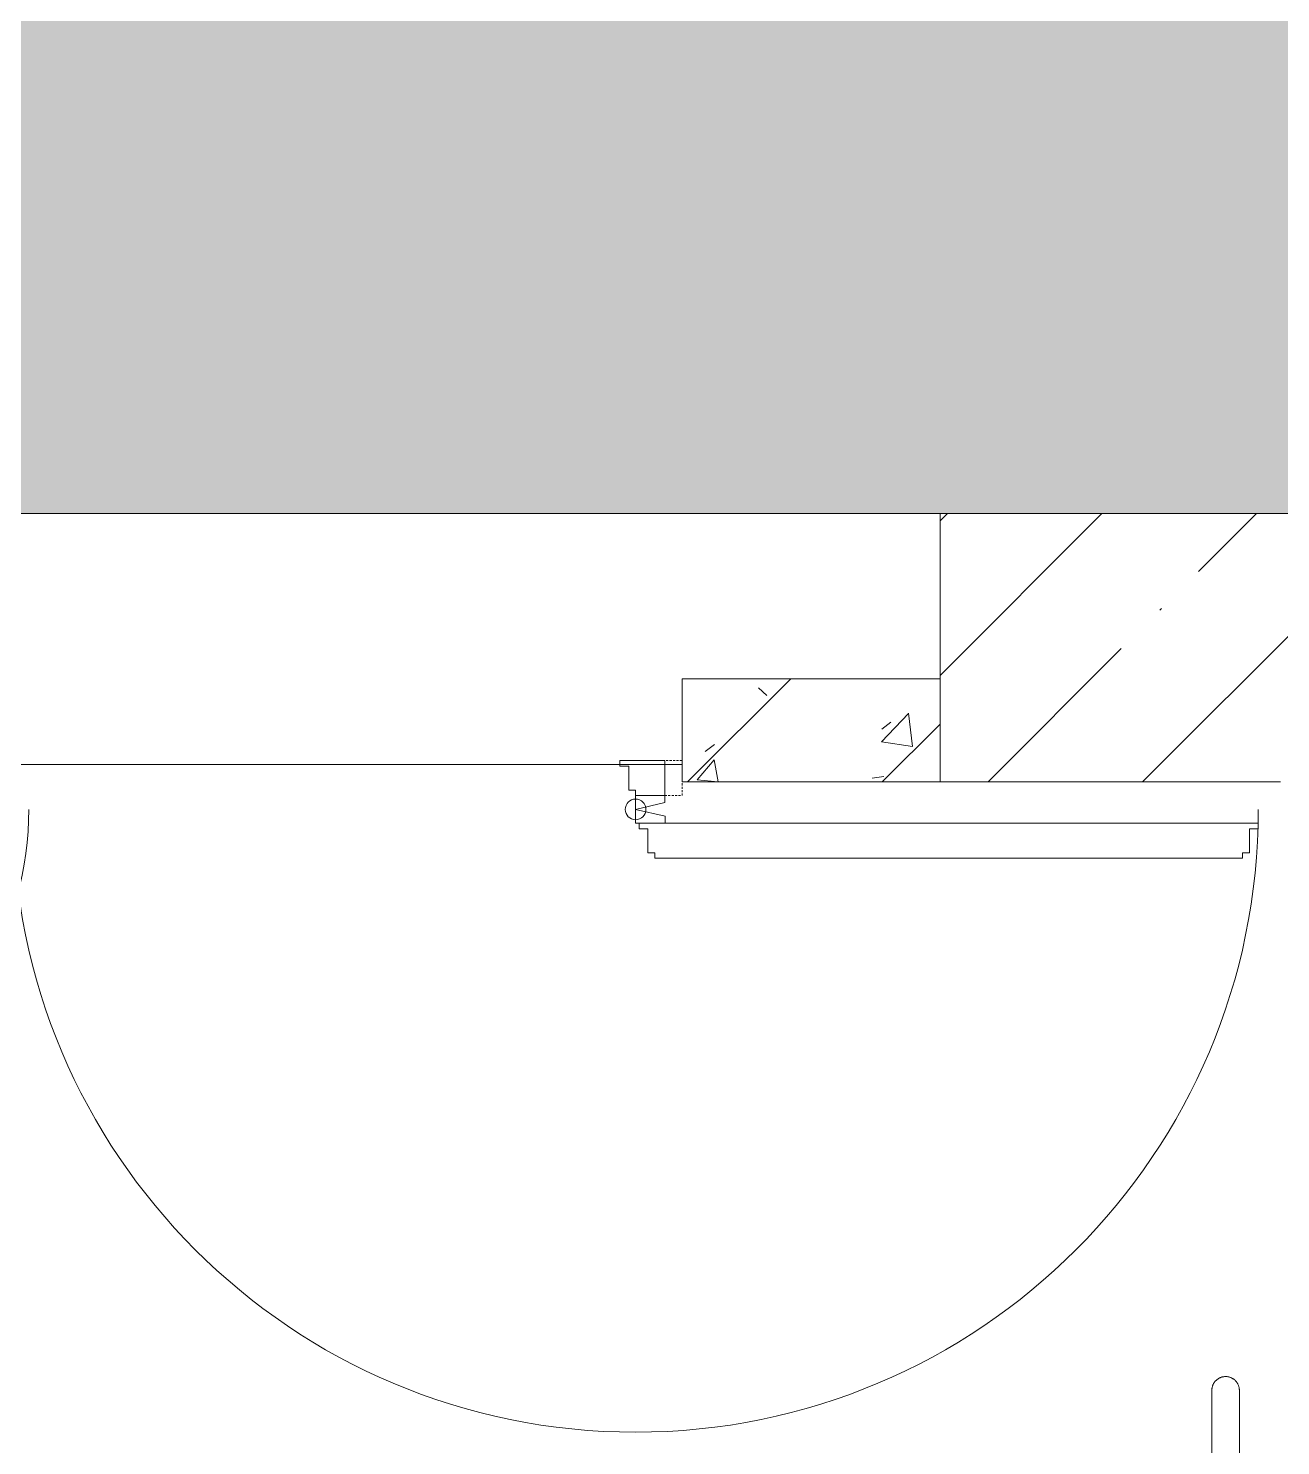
# Model space of a CAD drawing. Header units: millimetres. Extents: x -515342 to 330399, y -224905 to 507333.
# Drawn here: x -360011 to -358191, y 128609 to 130669 of the extents above; entities that cross this region are included whole.
import ezdxf

# ---------------------------------------------------------------- set-up
doc = ezdxf.new("R2010")
doc.units = ezdxf.units.MM
doc.linetypes.add('ASVP_Невидимые', pattern=[5, 3, -2])
for name, color, linetype, lineweight in [('Двери', 7, 'Continuous', 0), ('Ограждение', 7, 'Continuous', 0), ('Перекрытие', 7, 'Continuous', 0), ('Стены внутренние', 7, 'Continuous', 0), ('Стены несущие', 7, 'Continuous', 0), ('Стены перегородки', 7, 'Continuous', 0), ('экспертиза условные обозначения', 1, 'Continuous', 0)]:
    doc.layers.add(name, color=color, linetype=linetype, lineweight=lineweight)

# ---------------------------------------------------------------- blocks, each defined once
blk = doc.blocks.new('Тип перил - АР_Ограждение_Ограничение_Дуга D40_расстояние между поручнями 200-140673-О_АР_П_2__3_400_План 2 этажа')
at = {"layer": 'Ограждение'}
for p, q in [((0, 0), (0, 2.3)), ((0, -2.3), (0, 0))]:
    blk.add_line(p, q, dxfattribs=at)
at = {"layer": 'Ограждение', "flags": 128}
for points in [[(0, 20), (4, 20), (8, 20), (12, 20), (15.9, 20), (19.9, 20), (23.8, 20), (27.6, 20), (31.5, 20), (35.2, 20), (38.9, 20), (42.6, 20), (46.2, 20), (49.7, 20), (53.1, 20), (56.5, 20), (59.7, 20), (62.9, 20), (65.9, 20), (68.9, 20), (71.7, 20), (74.5, 20), (77.1, 20), (79.6, 20), (81.9, 20), (84.1, 20), (86.2, 20), (88.2, 20), (90, 20), (91.7, 20), (93.2, 20), (94.6, 20), (95.8, 20), (96.9, 20), (97.8, 20), (98.5, 20), (99.1, 20), (99.6, 20), (99.9, 20), (100, 20), (100, 20)], [(100, 20), (99.9, 20), (99.7, 20), (99.3, 20), (98.7, 20), (98, 20), (97.1, 20), (96.1, 20), (94.9, 20), (93.6, 20), (92.1, 20), (90.5, 20), (88.7, 20), (86.8, 20), (84.7, 20), (82.5, 20), (80.2, 20), (77.8, 20), (75.2, 20), (72.5, 20), (69.7, 20), (66.7, 20), (63.7, 20), (60.6, 20), (57.4, 20), (54, 20), (50.6, 20), (47.1, 20), (43.6, 20), (39.9, 20), (36.2, 20), (32.5, 20), (28.7, 20), (24.8, 20), (20.9, 20), (17, 20), (13, 20), (9.1, 20), (5.1, 20), (1.1, 20), (0, 20)], [(100, 20), (100.8, 20), (101.6, 19.9), (102.4, 19.9), (103.2, 19.7), (104, 19.6), (104.8, 19.4), (105.5, 19.2), (106.3, 19), (107, 18.7), (107.8, 18.4), (108.5, 18.1), (109.2, 17.7), (109.9, 17.4), (110.6, 16.9), (111.3, 16.5), (111.9, 16), (112.6, 15.6), (113.2, 15), (113.8, 14.5), (114.3, 13.9), (114.9, 13.3), (115.4, 12.7), (115.9, 12.1), (116.4, 11.5), (116.8, 10.8), (117.2, 10.1), (117.6, 9.4), (118, 8.7), (118.3, 8), (118.6, 7.2), (118.9, 6.5), (119.2, 5.7), (119.4, 5), (119.6, 4.2), (119.7, 3.4), (119.8, 2.6), (119.9, 1.8), (120, 1), (120, 0.2), (120, 0)], [(0, -20), (4, -20), (8, -20), (12, -20), (15.9, -20), (19.9, -20), (23.8, -20), (27.6, -20), (31.5, -20), (35.2, -20), (38.9, -20), (42.6, -20), (46.2, -20), (49.7, -20), (53.1, -20), (56.5, -20), (59.7, -20), (62.9, -20), (65.9, -20), (68.9, -20), (71.7, -20), (74.5, -20), (77.1, -20), (79.6, -20), (81.9, -20), (84.1, -20), (86.2, -20), (88.2, -20), (90, -20), (91.7, -20), (93.2, -20), (94.6, -20), (95.8, -20), (96.9, -20), (97.8, -20), (98.5, -20), (99.1, -20), (99.6, -20), (99.9, -20), (100, -20), (100, -20)], [(100, -20), (99.9, -20), (99.7, -20), (99.3, -20), (98.7, -20), (98, -20), (97.1, -20), (96.1, -20), (94.9, -20), (93.6, -20), (92.1, -20), (90.5, -20), (88.7, -20), (86.8, -20), (84.7, -20), (82.5, -20), (80.2, -20), (77.8, -20), (75.2, -20), (72.5, -20), (69.7, -20), (66.7, -20), (63.7, -20), (60.6, -20), (57.4, -20), (54, -20), (50.6, -20), (47.1, -20), (43.6, -20), (39.9, -20), (36.2, -20), (32.5, -20), (28.7, -20), (24.8, -20), (20.9, -20), (17, -20), (13, -20), (9.1, -20), (5.1, -20), (1.1, -20), (0, -20)], [(120, 0), (120, -0.8), (119.9, -1.6), (119.9, -2.4), (119.7, -3.2), (119.6, -4), (119.4, -4.8), (119.2, -5.5), (119, -6.3), (118.7, -7), (118.4, -7.8), (118.1, -8.5), (117.7, -9.2), (117.4, -9.9), (116.9, -10.6), (116.5, -11.3), (116, -11.9), (115.6, -12.6), (115, -13.2), (114.5, -13.8), (113.9, -14.3), (113.3, -14.9), (112.7, -15.4), (112.1, -15.9), (111.5, -16.4), (110.8, -16.8), (110.1, -17.2), (109.4, -17.6), (108.7, -18), (108, -18.3), (107.2, -18.6), (106.5, -18.9), (105.7, -19.2), (105, -19.4), (104.2, -19.6), (103.4, -19.7), (102.6, -19.8), (101.8, -19.9), (101, -20), (100.2, -20), (100, -20)]]:
    blk.add_lwpolyline(points, dxfattribs=at)
blk = doc.blocks.new('Дверь_Алюминиевая_Противопожарная__ТПТ75__2 полотна - АР_Дверь_ТПТ75_1450х2075_h__Средник_EI30_Пр-10663332-О_АР_П_2__3_400_План 2 этажа')
at = {"layer": 'Двери', "lineweight": 18}
for p, q in [((-1564.5, 178), (-1564.5, 186)), ((-710.5, 186), (-1564.5, 186)), ((-710.5, 178), (-710.5, 186)), ((-1574.5, 178), (-1564.5, 178)), ((-1574.5, 178), (-1574.5, 143)), ((-710.5, 178), (-700.5, 178)), ((-700.5, 143), (-700.5, 178)), ((-1587.5, 135), (-1587.5, 143)), ((-1587.5, 143), (-1574.5, 143)), ((-687.5, 135), (-1587.5, 135)), ((-725.5, 135), (-725.5, 125)), ((-725.5, 125), (-682.5, 115)), ((-700.5, 143), (-687.5, 143)), ((-687.5, 143), (-687.5, 135)), ((-682.5, 135), (-687.5, 135)), ((-682.5, 115), (-682.5, 135)), ((-682.5, 115), (-725, 105)), ((-725, 105), (-725, 95)), ((-682.5, 95), (-682.5, 115)), ((-725, 95), (-682.5, 95)), ((-725, 95), (-725, 44)), ((-682.5, 95), (-682.5, 87)), ((-672.5, 87), (-682.5, 87)), ((-672.5, 52), (-672.5, 87)), ((-725, 44), (-659.5, 44)), ((-672.5, 52), (-659.5, 52)), ((-659.5, 44), (-659.5, 52))]:
    blk.add_line(p, q, dxfattribs=at)
at = {"layer": 'Двери', "linetype": 'ASVP_Невидимые', "lineweight": 18}
for p, q in [((-750, 95), (-750, 75)), ((-725, 95), (-750, 95)), ((-750, 44), (-725, 44))]:
    blk.add_line(p, q, dxfattribs=at)
at = {"layer": 'Двери', "lineweight": 18}
blk.add_circle((-682.5, 115), 15, dxfattribs=at)
for centre, radius, start in [((-682.5, 115), 905, 0), ((682.5, 115), 483.2, 360)]:
    blk.add_arc(centre, radius, start, 180, dxfattribs=at)

msp = doc.modelspace()

# ---------------------------------------------------------------- hatches: boundary and pattern name
at = {"layer": 'Стены внутренние'}
h = msp.add_hatch(dxfattribs=at)
h.set_pattern_fill('FP_1', color=256, style=0, pattern_type=2)
h.set_pattern_definition([(45, (-374025.76, 123368.6), (-224.5064, 224.5064), []), (45, (-373801.25, 123368.6), (-224.5064, 224.5064), [396.875, -79.375, 3.353, -76.022])])
h.paths.add_polyline_path([(-358190.759, 129573.6058), (-357800.759, 129573.6058), (-357800.759, 129963.6058), (-358685.759, 129963.6058), (-358685.759, 129573.6058), (-358620.715, 129573.6058)])
h = msp.add_hatch(dxfattribs=at)
h.set_pattern_fill('FP_2', color=256, style=0, pattern_type=2)
h.set_pattern_definition([(45, (-374025.76, 123368.6), (-141.4214, 141.4214), [])])
h.paths.add_polyline_path([(-358685.759, 129573.6058), (-358685.759, 129723.6058), (-359060.759, 129723.6058), (-359060.759, 129573.6058)])
h.paths.add_polyline_path([(-360560.759, 129573.6058), (-360560.759, 129723.6058), (-361110.759, 129723.6058), (-361110.759, 129573.6058)])
h = msp.add_hatch(dxfattribs=at)
h.set_pattern_fill('FP_3', color=256, style=0, pattern_type=2)
h.set_pattern_definition([(50, (-374025.76, 123368.6), (364.368, -31.8783), [38.1, -419.1]), (355, (-374025.76, 123368.6), (-70.486, 382.113), [30.48, -335.28]), (100.451, (-373995.4, 123365.95), (293.885, 350.2334), [32.38, -356.18]), (46.184, (-374025.76, 123470.2), (542.158, -84.086), [57.15, -628.65]), (96.636, (-373980.6, 123463.2), (474.805, 494.855), [48.57, -534.27]), (351.184, (-374025.76, 123470.2), (474.81, 494.85), [45.72, -502.92]), (21, (-373974.96, 123444.8), (303.2285, -204.5305), [38.1, -419.1]), (326, (-373974.96, 123444.8), (123.604, 368.376), [30.48, -335.28]), (71.451, (-373949.7, 123427.76), (426.834, 163.843), [32.38, -356.18]), (37.5, (-374025.76, 123368.6), (6.1766, 169.1102), [16.764, -314.452, 16.764, -323.596, -336.55]), (37.5, (-374025.76, 123368.6), (6.1766, 169.1102), [-671.576, 16.764, -319.786]), (7.5, (-374025.76, 123368.6), (133.6389, 200.3615), [16.764, -177.292, 16.764, -306.832, -128.27]), (7.5, (-374025.76, 123368.6), (133.6389, 200.3615), [-517.652, 16.764, -111.506]), (327.5, (-374139.04, 123368.6), (271.1818, -11.4584), [16.764, -110.236, 16.764, -379.476, -525.78]), (327.5, (-374139.04, 123368.6), (271.1818, -11.4584), [-523.24, 16.764, -509.016]), (317.5, (-374189.84, 123368.6), (296.2585, 50.853), [16.764, -148.336, 16.764, -246.38, -373.38]), (317.5, (-374189.84, 123368.6), (296.2585, 50.853), [-428.244, 16.764, -356.616])])
h.paths.add_polyline_path([(-358685.759, 129573.6058), (-358685.759, 129723.6058), (-359060.759, 129723.6058), (-359060.759, 129573.6058)])
h.paths.add_polyline_path([(-360560.759, 129573.6058), (-360560.759, 129723.6058), (-361110.759, 129723.6058), (-361110.759, 129573.6058)])
at = {"layer": 'экспертиза условные обозначения'}
h = msp.add_hatch(dxfattribs=at)
h.set_pattern_fill('GRASS', color=3, scale=24)
h.set_pattern_definition([(90, (-374753.14, -34405.7), (-431.0523, 431.0523), [114.3, -747.8046]), (45, (-374753.14, -34405.7), (-431.0523, 431.0523), [114.3, -495.3]), (135, (-374753.14, -34405.7), (-431.0523, -431.0523), [114.3, -495.3])])
h.paths.add_polyline_path([(-373830.759, 132368.6058), (-325040.759, 132348.6058), (-325040.759, 130213.3459), (-340479.8297, 130213.3459), (-345063.8869, 130193.0459), (-345064.5234, 126343.5459), (-353680.6329, 126343.5459), (-353655.2438, 130213.3459), (-357950.759, 130213.3459), (-357950.759, 129963.6058), (-360145.759, 129963.6058), (-361820.759, 129963.6058), (-361820.759, 126768.5459), (-363270.759, 126768.5459), (-363270.759, 129963.6058), (-368108.7107, 129963.6058), (-368108.7107, 129573.6058), (-367956.5149, 129573.6058), (-367956.5149, 123573.6058), (-371280.759, 123573.6058), (-371280.759, 129573.6058), (-370185.759, 129573.6058), (-370185.759, 129963.6058), (-373830.759, 129963.6058)])

# ---------------------------------------------------------------- linework, layer by layer
at = {"layer": 'Перекрытие'}
msp.add_line((-360560.759, 129599.1058), (-359060.759, 129599.1058), dxfattribs=at)
at = {"layer": 'Стены несущие'}
for p, q in [((-357800.759, 129963.6058), (-358685.759, 129963.6058)), ((-358685.759, 129963.6058), (-358685.759, 129723.6058)), ((-358685.759, 129573.6058), (-358190.759, 129573.6058))]:
    msp.add_line(p, q, dxfattribs=at)
at = {"layer": 'Стены перегородки'}
for p, q in [((-358685.759, 129723.6058), (-359060.759, 129723.6058)), ((-359060.759, 129723.6058), (-359060.759, 129573.6058)), ((-358685.759, 129573.6058), (-358685.759, 129723.6058)), ((-359060.759, 129573.6058), (-358685.759, 129573.6058))]:
    msp.add_line(p, q, dxfattribs=at)
at = {"layer": 'экспертиза условные обозначения', "color": 3}
msp.add_lwpolyline([(-325040.759, 130213.3459), (-340479.8297, 130213.3459), (-345063.8869, 130193.0459), (-345064.5234, 126343.5459), (-353680.6329, 126343.5459), (-353655.2438, 130213.3459), (-357950.759, 130213.3459), (-357950.759, 129963.6058), (-360145.759, 129963.6058), (-361820.759, 129963.6058), (-361820.759, 126768.5459), (-363270.759, 126768.5459), (-363270.759, 129963.6058), (-368108.7107, 129963.6058), (-368108.7107, 129573.6058), (-367956.5149, 129573.6058), (-367956.5149, 123573.6058), (-371280.759, 123573.6058), (-371280.759, 129573.6058), (-370185.759, 129573.6058), (-370185.759, 129963.6058), (-373830.759, 129963.6058), (-373830.759, 132368.6058)], dxfattribs=at)

# ---------------------------------------------------------------- block references
at = {"layer": 'Двери', "rotation": 180}
msp.add_blockref('Дверь_Алюминиевая_Противопожарная__ТПТ75__2 полотна - АР_Дверь_ТПТ75_1450х2075_h__Средник_EI30_Пр-10663332-О_АР_П_2__3_400_План 2 этажа', (-359810.759, 129648.6058), dxfattribs=at)
at = {"layer": 'Ограждение', "rotation": 90}
msp.add_blockref('Тип перил - АР_Ограждение_Ограничение_Дуга D40_расстояние между поручнями 200-140673-О_АР_П_2__3_400_План 2 этажа', (-358270.7621, 128589.4494), dxfattribs=at)

doc.saveas('drawing.dxf')
